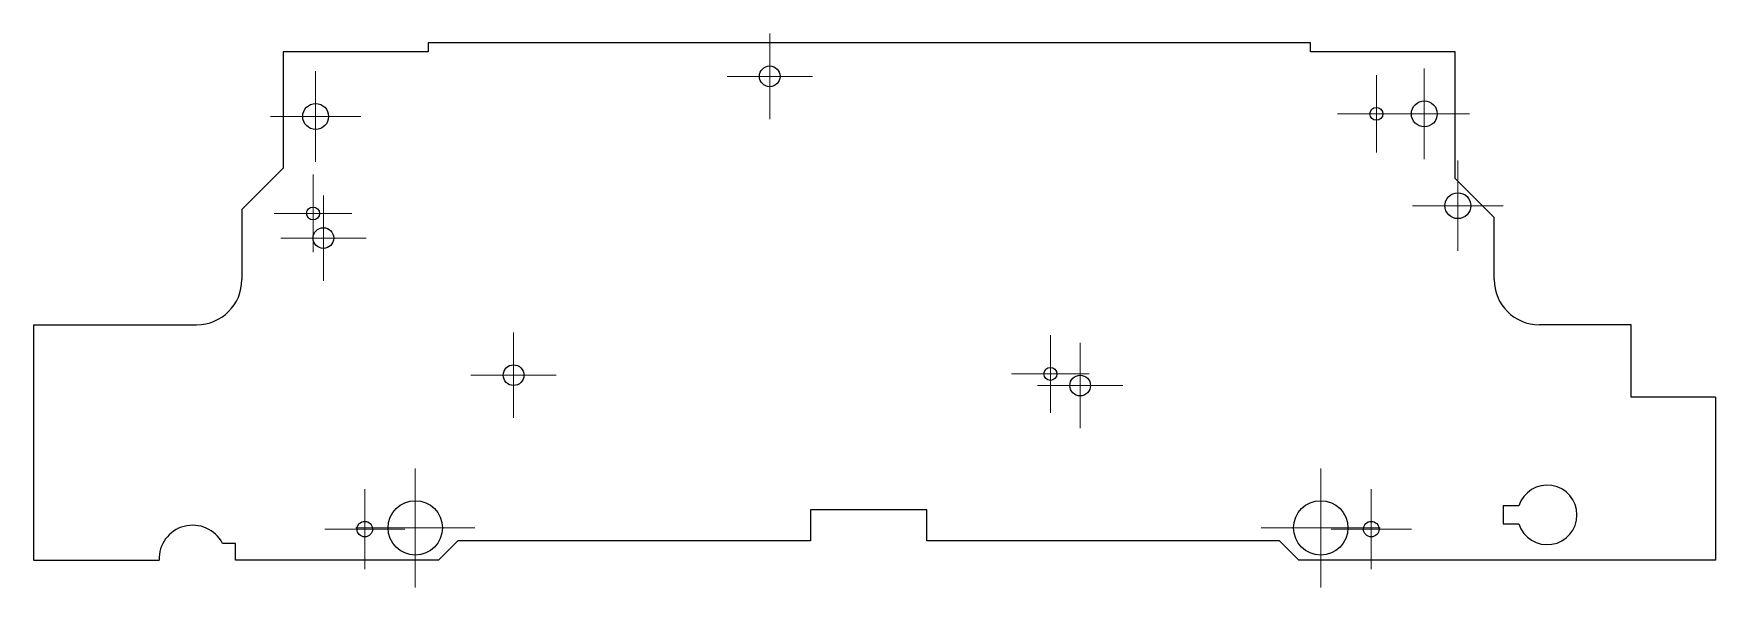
# Model space of a CAD drawing. Header units: millimetres. Extents: x 63.8 to 128.8, y 149.4 to 170.8.
import ezdxf

# ---------------------------------------------------------------- set-up
doc = ezdxf.new("R2010")
doc.units = ezdxf.units.MM

# ---------------------------------------------------------------- blocks, each defined once
blk = doc.blocks.new('SW_CENTERMARKSYMBOL_0')
at = {"color": 0, "linetype": 'Continuous', "lineweight": 18}
for p, q in [((0, 1.25), (0, 2.3)), ((0, 0), (0, 1.25)), ((-1.25, 0), (-2.3, 0)), ((0, 0), (-1.25, 0)), ((0, 0), (0, -1.25)), ((0, 0), (1.25, 0)), ((1.25, 0), (2.3, 0)), ((0, -1.25), (0, -2.3))]:
    blk.add_line(p, q, dxfattribs=at)
blk = doc.blocks.new('SW_CENTERMARKSYMBOL_1')
at = {"color": 0, "linetype": 'Continuous', "lineweight": 18}
for p, q in [((0, 1.25), (0, 1.5)), ((0, 0), (0, 1.25)), ((-1.25, 0), (-1.5, 0)), ((0, 0), (-1.25, 0)), ((0, 0), (0, -1.25)), ((0, 0), (1.25, 0)), ((1.25, 0), (1.5, 0)), ((0, -1.25), (0, -1.5))]:
    blk.add_line(p, q, dxfattribs=at)
blk = doc.blocks.new('SW_CENTERMARKSYMBOL_2')
at = {"color": 0, "linetype": 'Continuous', "lineweight": 18}
for p, q in [((0, 1.25), (0, 1.55)), ((0, 0), (0, 1.25)), ((-1.25, 0), (-1.55, 0)), ((0, 0), (-1.25, 0)), ((0, 0), (0, -1.25)), ((0, 0), (1.25, 0)), ((1.25, 0), (1.55, 0)), ((0, -1.25), (0, -1.55))]:
    blk.add_line(p, q, dxfattribs=at)
blk = doc.blocks.new('SW_CENTERMARKSYMBOL_3')
at = {"color": 0, "linetype": 'Continuous', "lineweight": 18}
for p, q in [((0, 1.25), (0, 1.5)), ((0, 0), (0, 1.25)), ((-1.25, 0), (-1.5, 0)), ((0, 0), (-1.25, 0)), ((0, 0), (0, -1.25)), ((0, 0), (1.25, 0)), ((1.25, 0), (1.5, 0)), ((0, -1.25), (0, -1.5))]:
    blk.add_line(p, q, dxfattribs=at)
blk = doc.blocks.new('SW_CENTERMARKSYMBOL_4')
at = {"color": 0, "linetype": 'Continuous', "lineweight": 18}
for p, q in [((0, 1.25), (0, 1.75)), ((0, 0), (0, 1.25)), ((-1.25, 0), (-1.75, 0)), ((0, 0), (-1.25, 0)), ((0, 0), (0, -1.25)), ((0, 0), (1.25, 0)), ((1.25, 0), (1.75, 0)), ((0, -1.25), (0, -1.75))]:
    blk.add_line(p, q, dxfattribs=at)
blk = doc.blocks.new('SW_CENTERMARKSYMBOL_5')
at = {"color": 0, "linetype": 'Continuous', "lineweight": 18}
for p, q in [((0, 1.25), (0, 1.75)), ((0, 0), (0, 1.25)), ((-1.25, 0), (-1.75, 0)), ((0, 0), (-1.25, 0)), ((0, 0), (0, -1.25)), ((0, 0), (1.25, 0)), ((1.25, 0), (1.75, 0)), ((0, -1.25), (0, -1.75))]:
    blk.add_line(p, q, dxfattribs=at)
blk = doc.blocks.new('SW_CENTERMARKSYMBOL_6')
at = {"color": 0, "linetype": 'Continuous', "lineweight": 18}
for p, q in [((0, 1.25), (0, 1.55)), ((0, 0), (0, 1.25)), ((-1.25, 0), (-1.55, 0)), ((0, 0), (-1.25, 0)), ((0, 0), (0, -1.25)), ((0, 0), (1.25, 0)), ((1.25, 0), (1.55, 0)), ((0, -1.25), (0, -1.55))]:
    blk.add_line(p, q, dxfattribs=at)
blk = doc.blocks.new('SW_CENTERMARKSYMBOL_7')
at = {"color": 0, "linetype": 'Continuous', "lineweight": 18}
for p, q in [((0, 1.25), (0, 2.3)), ((0, 0), (0, 1.25)), ((-1.25, 0), (-2.3, 0)), ((0, 0), (-1.25, 0)), ((0, 0), (0, -1.25)), ((0, 0), (1.25, 0)), ((1.25, 0), (2.3, 0)), ((0, -1.25), (0, -2.3))]:
    blk.add_line(p, q, dxfattribs=at)
blk = doc.blocks.new('SW_CENTERMARKSYMBOL_8')
at = {"color": 0, "linetype": 'Continuous', "lineweight": 18}
for p, q in [((0, 1.25), (0, 1.65)), ((0, 0), (0, 1.25)), ((-1.25, 0), (-1.65, 0)), ((0, 0), (-1.25, 0)), ((0, 0), (0, -1.25)), ((0, 0), (1.25, 0)), ((1.25, 0), (1.65, 0)), ((0, -1.25), (0, -1.65))]:
    blk.add_line(p, q, dxfattribs=at)
blk = doc.blocks.new('SW_CENTERMARKSYMBOL_9')
at = {"color": 0, "linetype": 'Continuous', "lineweight": 18}
for p, q in [((0, 1.25), (0, 1.5)), ((0, 0), (0, 1.25)), ((-1.25, 0), (-1.5, 0)), ((0, 0), (-1.25, 0)), ((0, 0), (0, -1.25)), ((0, 0), (1.25, 0)), ((1.25, 0), (1.5, 0)), ((0, -1.25), (0, -1.5))]:
    blk.add_line(p, q, dxfattribs=at)
blk = doc.blocks.new('SW_CENTERMARKSYMBOL_10')
at = {"color": 0, "linetype": 'Continuous', "lineweight": 18}
for p, q in [((0, 1.25), (0, 1.65)), ((0, 0), (0, 1.25)), ((-1.25, 0), (-1.65, 0)), ((0, 0), (-1.25, 0)), ((0, 0), (0, -1.25)), ((0, 0), (1.25, 0)), ((1.25, 0), (1.65, 0)), ((0, -1.25), (0, -1.65))]:
    blk.add_line(p, q, dxfattribs=at)
blk = doc.blocks.new('SW_CENTERMARKSYMBOL_11')
at = {"color": 0, "linetype": 'Continuous', "lineweight": 18}
for p, q in [((0, 1.25), (0, 1.75)), ((0, 0), (0, 1.25)), ((-1.25, 0), (-1.75, 0)), ((0, 0), (-1.25, 0)), ((0, 0), (0, -1.25)), ((0, 0), (1.25, 0)), ((1.25, 0), (1.75, 0)), ((0, -1.25), (0, -1.75))]:
    blk.add_line(p, q, dxfattribs=at)
blk = doc.blocks.new('SW_CENTERMARKSYMBOL_12')
at = {"color": 0, "linetype": 'Continuous', "lineweight": 18}
for p, q in [((0, 1.25), (0, 1.65)), ((0, 0), (0, 1.25)), ((-1.25, 0), (-1.65, 0)), ((0, 0), (-1.25, 0)), ((0, 0), (0, -1.25)), ((0, 0), (1.25, 0)), ((1.25, 0), (1.65, 0)), ((0, -1.25), (0, -1.65))]:
    blk.add_line(p, q, dxfattribs=at)
blk = doc.blocks.new('SW_CENTERMARKSYMBOL_13')
at = {"color": 0, "linetype": 'Continuous', "lineweight": 18}
for p, q in [((0, 1.25), (0, 1.65)), ((0, 0), (0, 1.25)), ((-1.25, 0), (-1.65, 0)), ((0, 0), (-1.25, 0)), ((0, 0), (0, -1.25)), ((0, 0), (1.25, 0)), ((1.25, 0), (1.65, 0)), ((0, -1.25), (0, -1.65))]:
    blk.add_line(p, q, dxfattribs=at)

msp = doc.modelspace()

# ---------------------------------------------------------------- linework, layer by layer
at = {"color": 7, "linetype": 'Continuous', "lineweight": 25}
for p, q in [((79.072, 170.447), (79.072, 170.097)), ((113.172, 170.447), (79.072, 170.447)), ((113.172, 170.097), (113.172, 170.447)), ((73.472, 170.097), (73.472, 165.597)), ((79.072, 170.097), (73.472, 170.097)), ((118.772, 170.097), (113.172, 170.097)), ((118.772, 165.197), (118.772, 170.097)), ((73.472, 165.597), (71.872, 163.997)), ((120.272, 163.697), (118.772, 165.197)), ((71.872, 163.997), (71.872, 161.297)), ((120.272, 161.297), (120.272, 163.697)), ((63.822, 159.547), (63.822, 150.447)), ((63.822, 159.547), (70.122, 159.547)), ((125.572, 159.547), (122.022, 159.547)), ((125.572, 156.747), (125.572, 159.547)), ((128.822, 156.747), (125.572, 156.747)), ((128.822, 156.747), (128.822, 150.447)), ((98.347, 152.397), (93.847, 152.397)), ((93.847, 152.397), (93.847, 151.197)), ((98.347, 151.197), (98.347, 152.397)), ((120.622, 152.547), (120.622, 151.847)), ((121.227, 152.547), (120.622, 152.547)), ((120.622, 151.847), (121.227, 151.847)), ((71.622, 151.097), (71.122, 151.097)), ((71.622, 150.447), (71.622, 151.097)), ((80.222, 151.197), (79.472, 150.447)), ((93.847, 151.197), (80.222, 151.197)), ((111.972, 151.197), (98.347, 151.197)), ((112.722, 150.447), (111.972, 151.197)), ((63.822, 150.447), (68.672, 150.447)), ((79.472, 150.447), (71.622, 150.447)), ((128.822, 150.447), (112.722, 150.447))]:
    msp.add_line(p, q, dxfattribs=at)
for centre, radius in [((92.272, 169.147), 0.4), ((74.722, 167.597), 0.5), ((115.722, 167.697), 0.25), ((117.572, 167.697), 0.5), ((118.872, 164.147), 0.5), ((74.622, 163.847), 0.25), ((75.022, 162.897), 0.4), ((82.372, 157.597), 0.4), ((103.122, 157.647), 0.25), ((104.272, 157.197), 0.4), ((78.572, 151.697), 1.05), ((113.572, 151.697), 1.05), ((76.622, 151.647), 0.3), ((115.522, 151.647), 0.3)]:
    msp.add_circle(centre, radius, dxfattribs=at)
for centre, radius, start, end in [((70.122, 161.297), 1.75, 270, 0), ((122.022, 161.297), 1.75, 180, 270), ((122.322, 152.197), 1.15, 197.71893, 162.28107), ((69.97, 150.499), 1.299, 27.44913, 182.2681)]:
    msp.add_arc(centre, radius, start, end, dxfattribs=at)

# ---------------------------------------------------------------- block references
at = {"color": 7, "linetype": 'Continuous', "lineweight": 18}
for name, p in [('SW_CENTERMARKSYMBOL_10', (92.272, 169.147)), ('SW_CENTERMARKSYMBOL_11', (74.722, 167.597)), ('SW_CENTERMARKSYMBOL_3', (115.722, 167.697)), ('SW_CENTERMARKSYMBOL_4', (117.572, 167.697)), ('SW_CENTERMARKSYMBOL_5', (118.872, 164.147)), ('SW_CENTERMARKSYMBOL_1', (74.622, 163.847)), ('SW_CENTERMARKSYMBOL_13', (75.022, 162.897)), ('SW_CENTERMARKSYMBOL_12', (82.372, 157.597)), ('SW_CENTERMARKSYMBOL_9', (103.122, 157.647)), ('SW_CENTERMARKSYMBOL_8', (104.272, 157.197)), ('SW_CENTERMARKSYMBOL_0', (78.572, 151.697)), ('SW_CENTERMARKSYMBOL_7', (113.572, 151.697)), ('SW_CENTERMARKSYMBOL_2', (76.622, 151.647)), ('SW_CENTERMARKSYMBOL_6', (115.522, 151.647))]:
    msp.add_blockref(name, p, dxfattribs=at)

doc.saveas('drawing.dxf')
